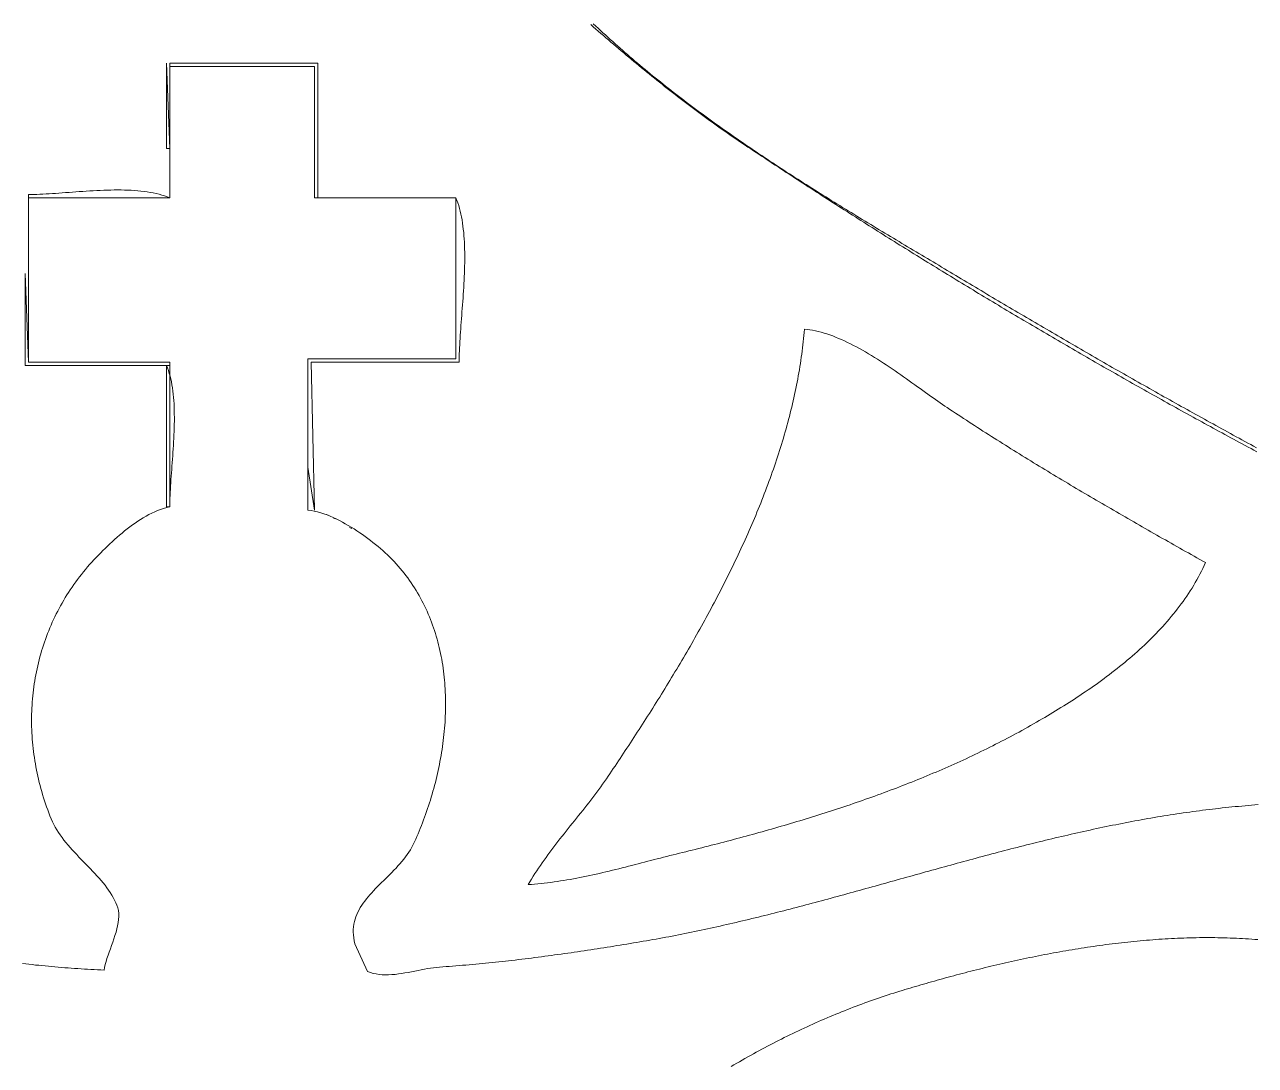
# Model space of a CAD drawing. Header units: inches. Extents: x 5.7 to 64.6, y 3.3 to 60.7.
# Drawn here: x 44.265 to 44.914, y 32.554 to 33.104 of the extents above; entities that cross this region are included whole.
import ezdxf

# ---------------------------------------------------------------- set-up
doc = ezdxf.new("R2010")
doc.units = ezdxf.units.IN
doc.header["$MEASUREMENT"] = 0
doc.layers.add('LASER BLACK', color=7, linetype='Continuous', lineweight=0, true_color=0x000000)

msp = doc.modelspace()

# ---------------------------------------------------------------- linework, layer by layer
at = {"layer": 'LASER BLACK', "linetype": 'Continuous'}
msp.add_line((44.43899, 32.61853), (44.44569, 32.60396), dxfattribs=at)
at = {"layer": 'LASER BLACK'}
for points in [[(44.56342, 33.10389), (44.56476, 33.10272), (44.56611, 33.10156), (44.56745, 33.1004), (44.56879, 33.09924), (44.57013, 33.09809), (44.57147, 33.09693), (44.57281, 33.09579), (44.57414, 33.09464), (44.57548, 33.0935), (44.57682, 33.09236), (44.57816, 33.09122), (44.5795, 33.09009), (44.58085, 33.08896), (44.58219, 33.08783), (44.58353, 33.0867), (44.58487, 33.08558), (44.58622, 33.08446), (44.58756, 33.08335), (44.58891, 33.08223), (44.59025, 33.08112), (44.5916, 33.08002), (44.59295, 33.07891), (44.59431, 33.07781), (44.59566, 33.07671), (44.59702, 33.07562), (44.59837, 33.07453), (44.59973, 33.07344), (44.60109, 33.07235), (44.60246, 33.07127), (44.60382, 33.07019), (44.60519, 33.06911), (44.60656, 33.06804), (44.60794, 33.06697), (44.60932, 33.0659), (44.6107, 33.06484), (44.61208, 33.06377), (44.61346, 33.06272), (44.61485, 33.06166), (44.61625, 33.06061), (44.61764, 33.05956), (44.61904, 33.05851), (44.62045, 33.05747), (44.62185, 33.05643), (44.62326, 33.05539), (44.62468, 33.05435), (44.6261, 33.05332), (44.62752, 33.05229), (44.62895, 33.05127), (44.63038, 33.05025), (44.63182, 33.04923), (44.63326, 33.04821), (44.63471, 33.0472), (44.63616, 33.04619), (44.63762, 33.04518), (44.63908, 33.04417), (44.64054, 33.04317), (44.64202, 33.04218), (44.64349, 33.04118), (44.64498, 33.04019), (44.64642, 33.03923), (44.64786, 33.03827), (44.6493, 33.03731), (44.65074, 33.03635), (44.65219, 33.03539), (44.65363, 33.03444), (44.65508, 33.03348), (44.65652, 33.03253), (44.65797, 33.03157), (44.65941, 33.03062), (44.66086, 33.02967), (44.66231, 33.02871), (44.66376, 33.02776), (44.66521, 33.02681), (44.66666, 33.02586), (44.66811, 33.02491), (44.66956, 33.02396), (44.67101, 33.02301), (44.67246, 33.02206), (44.67392, 33.02112), (44.67537, 33.02017), (44.67682, 33.01922), (44.67828, 33.01828), (44.67974, 33.01733), (44.68119, 33.01639), (44.68265, 33.01545), (44.68411, 33.0145), (44.68556, 33.01356), (44.68702, 33.01262), (44.68848, 33.01168), (44.68994, 33.01074), (44.6914, 33.0098), (44.69287, 33.00886), (44.69433, 33.00792), (44.69579, 33.00699), (44.69725, 33.00605), (44.69872, 33.00512), (44.70018, 33.00418), (44.70165, 33.00325), (44.70311, 33.00231), (44.70458, 33.00138), (44.70605, 33.00045), (44.70751, 32.99952), (44.70898, 32.99859), (44.71045, 32.99766), (44.71192, 32.99673), (44.71339, 32.9958), (44.71486, 32.99487), (44.71633, 32.99394), (44.7178, 32.99302), (44.71927, 32.99209), (44.72075, 32.99117), (44.72222, 32.99024), (44.72369, 32.98932), (44.72517, 32.98839), (44.72664, 32.98747), (44.72812, 32.98655), (44.7296, 32.98563), (44.73107, 32.98471), (44.73255, 32.98379), (44.73403, 32.98287), (44.73551, 32.98195), (44.73699, 32.98104), (44.73846, 32.98012), (44.73994, 32.97921), (44.74143, 32.97829), (44.74291, 32.97738), (44.74439, 32.97646), (44.74587, 32.97555), (44.74735, 32.97464), (44.74884, 32.97373), (44.75032, 32.97282), (44.75181, 32.97191), (44.75329, 32.971), (44.75478, 32.97009), (44.75626, 32.96918), (44.75775, 32.96828), (44.75924, 32.96737), (44.76073, 32.96647), (44.76221, 32.96556), (44.7637, 32.96466), (44.76519, 32.96376), (44.76668, 32.96285), (44.76817, 32.96195), (44.76966, 32.96105), (44.77116, 32.96015), (44.77265, 32.95925), (44.77414, 32.95835), (44.77563, 32.95746), (44.77713, 32.95656), (44.77862, 32.95566), (44.78012, 32.95477), (44.78161, 32.95387), (44.78311, 32.95298), (44.7846, 32.95209), (44.7861, 32.9512), (44.7876, 32.9503), (44.78909, 32.94941), (44.79059, 32.94852), (44.79209, 32.94763), (44.79359, 32.94675), (44.79509, 32.94586), (44.79659, 32.94497), (44.79809, 32.94409), (44.79959, 32.9432), (44.80109, 32.94232), (44.8026, 32.94143), (44.8041, 32.94055), (44.8056, 32.93967), (44.80711, 32.93879), (44.80861, 32.93791), (44.81011, 32.93703), (44.81162, 32.93615), (44.81312, 32.93527), (44.81463, 32.9344), (44.81614, 32.93352), (44.81764, 32.93264), (44.81915, 32.93177), (44.82066, 32.9309), (44.82217, 32.93002), (44.82368, 32.92915), (44.82519, 32.92828), (44.82669, 32.92741), (44.82821, 32.92654), (44.82972, 32.92567), (44.83123, 32.9248), (44.83274, 32.92393), (44.83425, 32.92307), (44.83576, 32.9222), (44.83727, 32.92134), (44.83879, 32.92047), (44.8403, 32.91961), (44.84182, 32.91875), (44.84333, 32.91789), (44.84485, 32.91703), (44.84636, 32.91617), (44.84788, 32.91531), (44.84939, 32.91445), (44.85091, 32.91359), (44.85243, 32.91273), (44.85394, 32.91188), (44.85546, 32.91102), (44.85698, 32.91017), (44.8585, 32.90932), (44.86002, 32.90846), (44.86154, 32.90761), (44.86306, 32.90676), (44.86458, 32.90591), (44.8661, 32.90506), (44.86762, 32.90422), (44.86914, 32.90337), (44.87066, 32.90252), (44.87219, 32.90168), (44.87371, 32.90083), (44.87523, 32.89999), (44.87676, 32.89914), (44.87828, 32.8983), (44.8798, 32.89746), (44.88133, 32.89662), (44.88285, 32.89578), (44.88438, 32.89494), (44.88591, 32.89411), (44.88743, 32.89327), (44.88896, 32.89243), (44.89049, 32.8916), (44.89201, 32.89076), (44.89354, 32.88993), (44.89507, 32.8891), (44.8966, 32.88827), (44.89813, 32.88743), (44.89966, 32.8866), (44.90119, 32.88578), (44.90272, 32.88495), (44.90425, 32.88412), (44.90578, 32.88329), (44.90731, 32.88247), (44.90884, 32.88164), (44.91037, 32.88082), (44.9119, 32.88), (44.91344, 32.87918), (44.91497, 32.87836)], [(44.76644, 32.96523), (44.76496, 32.96612), (44.76348, 32.96701), (44.76199, 32.96789), (44.76051, 32.96878), (44.75902, 32.96967), (44.75753, 32.97056), (44.75605, 32.97145), (44.75456, 32.97234), (44.75307, 32.97323), (44.75158, 32.97412), (44.75009, 32.975), (44.7486, 32.97589), (44.74711, 32.97678), (44.74562, 32.97767), (44.74412, 32.97856), (44.74263, 32.97945), (44.74114, 32.98034), (44.73964, 32.98123), (44.73815, 32.98213), (44.73666, 32.98302), (44.73516, 32.98391), (44.73367, 32.9848), (44.73217, 32.9857), (44.73068, 32.98659), (44.72919, 32.98749), (44.72769, 32.98838), (44.7262, 32.98928), (44.7247, 32.99017), (44.72321, 32.99107), (44.72171, 32.99197), (44.72022, 32.99287), (44.71872, 32.99377), (44.71723, 32.99467), (44.71574, 32.99557), (44.71424, 32.99647), (44.71275, 32.99738), (44.71126, 32.99828), (44.70976, 32.99919), (44.70827, 33.00009), (44.70678, 33.001), (44.70529, 33.00191), (44.7038, 33.00282), (44.70231, 33.00373), (44.70082, 33.00464), (44.69933, 33.00556), (44.69784, 33.00647), (44.69635, 33.00739), (44.69487, 33.00831), (44.69338, 33.00923), (44.6919, 33.01015), (44.69041, 33.01107), (44.68893, 33.01199), (44.68744, 33.01292), (44.68596, 33.01385), (44.68448, 33.01477), (44.683, 33.0157), (44.68152, 33.01664), (44.68005, 33.01757), (44.67857, 33.01851), (44.6771, 33.01944), (44.67562, 33.02038), (44.67415, 33.02132), (44.67268, 33.02226), (44.67121, 33.02321), (44.66974, 33.02416), (44.66827, 33.0251), (44.66681, 33.02605), (44.66534, 33.02701), (44.66388, 33.02796), (44.66242, 33.02892), (44.66096, 33.02988), (44.6595, 33.03084), (44.65804, 33.0318), (44.65659, 33.03277), (44.65514, 33.03374), (44.65368, 33.03471), (44.65223, 33.03568), (44.65079, 33.03665), (44.64934, 33.03763), (44.6479, 33.03861), (44.64645, 33.03959), (44.64501, 33.04058), (44.64358, 33.04156), (44.64214, 33.04255), (44.64071, 33.04355), (44.63927, 33.04454), (44.63785, 33.04554), (44.63642, 33.04654), (44.63499, 33.04754), (44.63357, 33.04855), (44.63215, 33.04956), (44.63073, 33.05057), (44.62931, 33.05158), (44.6279, 33.0526), (44.62649, 33.05362), (44.62508, 33.05465), (44.62367, 33.05567), (44.62227, 33.0567), (44.62087, 33.05773), (44.61947, 33.05877), (44.61808, 33.05981), (44.61668, 33.06085), (44.61529, 33.0619), (44.6139, 33.06294), (44.61252, 33.064), (44.61114, 33.06505), (44.60976, 33.06611), (44.60838, 33.06717), (44.60701, 33.06824), (44.60564, 33.06931), (44.60427, 33.07038), (44.60291, 33.07145), (44.60155, 33.07253), (44.60019, 33.07362), (44.59883, 33.0747), (44.59748, 33.07579), (44.59613, 33.07689), (44.59479, 33.07798), (44.59345, 33.07908), (44.59211, 33.08019), (44.59077, 33.0813), (44.58944, 33.08241), (44.58811, 33.08353), (44.58679, 33.08465), (44.58547, 33.08577), (44.58415, 33.0869), (44.58284, 33.08803), (44.58152, 33.08917), (44.58022, 33.09031), (44.57891, 33.09146), (44.57762, 33.0926), (44.57632, 33.09376), (44.57503, 33.09491), (44.57374, 33.09608), (44.57246, 33.09724), (44.57118, 33.09841), (44.5699, 33.09959), (44.56863, 33.10076), (44.56736, 33.10194), (44.56609, 33.1031), (44.56481, 33.10425)], [(44.34132, 33.08183), (44.34132, 33.01242), (44.2667, 33.01242), (44.2667, 32.92566), (44.34132, 32.92566), (44.34132, 32.84931), (44.33969, 32.8489), (44.33807, 32.84843), (44.33648, 32.84789), (44.3349, 32.84729), (44.33335, 32.84664), (44.33181, 32.84593), (44.33029, 32.84517), (44.32879, 32.84436), (44.32731, 32.84351), (44.32584, 32.84261), (44.3244, 32.84168), (44.32297, 32.84071), (44.32156, 32.83971), (44.32017, 32.83867), (44.31879, 32.83761), (44.31744, 32.83653), (44.3161, 32.83542), (44.31478, 32.8343), (44.31348, 32.83316), (44.3122, 32.83201), (44.31093, 32.83085), (44.30969, 32.82968), (44.30846, 32.82851), (44.30725, 32.82734), (44.30605, 32.82618), (44.30488, 32.82502)], [(44.33958, 33.08357), (44.33958, 33.03845), (44.34132, 33.03845), (44.33958, 33.08357)], [(44.34132, 33.08357), (44.34132, 33.08183), (44.41766, 33.08183), (44.41766, 33.01242), (44.4194, 33.01242), (44.4194, 33.08357), (44.34132, 33.08357)], [(44.43899, 32.61853), (44.43863, 32.62014), (44.43837, 32.6217), (44.4382, 32.62321), (44.43813, 32.62469), (44.43816, 32.62613), (44.43827, 32.62754), (44.43846, 32.62891), (44.43874, 32.63024), (44.43909, 32.63155), (44.43951, 32.63283), (44.44, 32.63408), (44.44056, 32.63531), (44.44118, 32.63651), (44.44186, 32.63769), (44.44259, 32.63885), (44.44337, 32.63999), (44.44419, 32.64112), (44.44506, 32.64223), (44.44597, 32.64333), (44.44692, 32.64443), (44.44789, 32.64551), (44.44889, 32.64658), (44.44992, 32.64765), (44.45097, 32.64872), (44.45203, 32.64979), (44.45311, 32.65086), (44.4542, 32.65193), (44.45529, 32.653), (44.45638, 32.65408), (44.45747, 32.65517), (44.45856, 32.65627), (44.45963, 32.65738), (44.4607, 32.65851), (44.46174, 32.65965), (44.46277, 32.66081), (44.46377, 32.66199), (44.46474, 32.66318), (44.46568, 32.66441), (44.46658, 32.66565), (44.46745, 32.66693), (44.46827, 32.66823), (44.46904, 32.66956), (44.46977, 32.67092), (44.47044, 32.67232), (44.47107, 32.67374), (44.4717, 32.67517), (44.47231, 32.6766), (44.47292, 32.67805), (44.47351, 32.6795), (44.47409, 32.68096), (44.47467, 32.68243), (44.47523, 32.68391), (44.47578, 32.6854), (44.47632, 32.68689), (44.47684, 32.68839), (44.47736, 32.68989), (44.47786, 32.69141), (44.47836, 32.69293), (44.47884, 32.69445), (44.4793, 32.69598), (44.47976, 32.69752), (44.4802, 32.69906), (44.48063, 32.70061), (44.48105, 32.70216), (44.48145, 32.70372), (44.48184, 32.70529), (44.48222, 32.70685), (44.48259, 32.70842), (44.48294, 32.71), (44.48327, 32.71157), (44.48359, 32.71316), (44.4839, 32.71474), (44.4842, 32.71633), (44.48448, 32.71792), (44.48474, 32.71951), (44.48499, 32.72111), (44.48523, 32.7227), (44.48545, 32.7243), (44.48565, 32.7259), (44.48584, 32.7275), (44.48601, 32.7291), (44.48617, 32.7307), (44.48631, 32.73231), (44.48644, 32.73391), (44.48655, 32.73551), (44.48664, 32.73712), (44.48672, 32.73872), (44.48678, 32.74032), (44.48682, 32.74192), (44.48684, 32.74352), (44.48685, 32.74512), (44.48684, 32.74671), (44.48682, 32.74831), (44.48677, 32.7499), (44.48671, 32.75149), (44.48663, 32.75308), (44.48653, 32.75466), (44.48642, 32.75625), (44.48628, 32.75782), (44.48613, 32.7594), (44.48596, 32.76097), (44.48577, 32.76254), (44.48556, 32.7641), (44.48533, 32.76566), (44.48508, 32.76721), (44.48481, 32.76876), (44.48452, 32.7703), (44.48421, 32.77184), (44.48389, 32.77337), (44.48354, 32.7749), (44.48317, 32.77642), (44.48278, 32.77793), (44.48237, 32.77944), (44.48194, 32.78094), (44.48149, 32.78243), (44.48101, 32.78392), (44.48052, 32.78539), (44.48, 32.78686), (44.47947, 32.78832), (44.47891, 32.78978), (44.47832, 32.79122), (44.47772, 32.79266), (44.4771, 32.79409), (44.47645, 32.7955), (44.47578, 32.79691), (44.47508, 32.79831), (44.47437, 32.7997), (44.47363, 32.80108), (44.47286, 32.80245), (44.47208, 32.8038), (44.47127, 32.80515), (44.47043, 32.80649), (44.46958, 32.80781), (44.46869, 32.80912), (44.46779, 32.81042), (44.46686, 32.81171), (44.4659, 32.81299), (44.46492, 32.81425), (44.46392, 32.8155), (44.46289, 32.81674), (44.46184, 32.81796), (44.46076, 32.81917), (44.45965, 32.82037), (44.45852, 32.82155), (44.45736, 32.82272), (44.45618, 32.82388), (44.45497, 32.82502), (44.45374, 32.82614), (44.45248, 32.82725), (44.45119, 32.82834), (44.44987, 32.82942), (44.44853, 32.83048), (44.44716, 32.83153), (44.44579, 32.83255), (44.44439, 32.83357), (44.44297, 32.83458), (44.44152, 32.83559), (44.44005, 32.83658), (44.43856, 32.83756), (44.43704, 32.83852), (44.43551, 32.83945), (44.43395, 32.84035), (44.43238, 32.84122), (44.43079, 32.84206), (44.42918, 32.84286), (44.42756, 32.84361), (44.42593, 32.84431), (44.42428, 32.84497), (44.42262, 32.84556), (44.42095, 32.8461), (44.41928, 32.84658), (44.41759, 32.84698), (44.41589, 32.84732), (44.41419, 32.84758), (44.41419, 32.9274), (44.49228, 32.9274), (44.49228, 33.01242), (44.41766, 33.01242), (44.41766, 33.08183), (44.34132, 33.08183)], [(44.2667, 33.01416), (44.2667, 33.01242), (44.34132, 33.01242), (44.33997, 33.01296), (44.33857, 33.01345), (44.33714, 33.0139), (44.33567, 33.01431), (44.33416, 33.01468), (44.33261, 33.01501), (44.33103, 33.0153), (44.32942, 33.01556), (44.32778, 33.01579), (44.32611, 33.01598), (44.32442, 33.01614), (44.3227, 33.01628), (44.32097, 33.01639), (44.31921, 33.01647), (44.31743, 33.01652), (44.31564, 33.01656), (44.31383, 33.01657), (44.31201, 33.01656), (44.31019, 33.01653), (44.30835, 33.01649), (44.3065, 33.01643), (44.30465, 33.01636), (44.3028, 33.01627), (44.30095, 33.01617), (44.2991, 33.01607), (44.29725, 33.01595), (44.29541, 33.01583), (44.29357, 33.0157), (44.29175, 33.01557), (44.28993, 33.01544), (44.28813, 33.0153), (44.28634, 33.01517), (44.28457, 33.01504), (44.28281, 33.01491), (44.28108, 33.01479), (44.27937, 33.01467), (44.27768, 33.01456), (44.27602, 33.01447), (44.27438, 33.01438), (44.27278, 33.0143), (44.27121, 33.01424), (44.26967, 33.0142), (44.26817, 33.01417), (44.2667, 33.01416)], [(44.49228, 33.01242), (44.49228, 32.9274), (44.41419, 32.9274), (44.41419, 32.87014), (44.41766, 32.84758), (44.41593, 32.92566), (44.49401, 32.92566), (44.49402, 32.92712), (44.49405, 32.9286), (44.49409, 32.93012), (44.49414, 32.93167), (44.49421, 32.93325), (44.49429, 32.93486), (44.49438, 32.9365), (44.49448, 32.93816), (44.49459, 32.93985), (44.49471, 32.94156), (44.49483, 32.94329), (44.49496, 32.94504), (44.4951, 32.9468), (44.49523, 32.94859), (44.49537, 32.95039), (44.49551, 32.9522), (44.49565, 32.95402), (44.49579, 32.95586), (44.49592, 32.9577), (44.49605, 32.95955), (44.49618, 32.96141), (44.4963, 32.96327), (44.49642, 32.96513), (44.49652, 32.967), (44.49662, 32.96887), (44.49671, 32.97073), (44.49678, 32.97259), (44.49685, 32.97445), (44.4969, 32.9763), (44.49693, 32.97814), (44.49695, 32.97998), (44.49695, 32.9818), (44.49694, 32.98361), (44.4969, 32.98541), (44.49684, 32.98719), (44.49677, 32.98896), (44.49667, 32.9907), (44.49654, 32.99243), (44.4964, 32.99414), (44.49622, 32.99582), (44.49602, 32.99748), (44.49579, 32.99912), (44.49553, 33.00072), (44.49524, 33.0023), (44.49492, 33.00385), (44.49457, 33.00537), (44.49418, 33.00685), (44.49376, 33.0083), (44.49331, 33.00971), (44.49281, 33.01109), (44.49228, 33.01242)], [(44.26497, 32.97251), (44.26497, 32.92393), (44.34132, 32.92393), (44.34132, 32.92566), (44.2667, 32.92566), (44.26497, 32.97251)], [(44.91479, 32.88047), (44.91326, 32.8813), (44.91172, 32.88213), (44.91019, 32.88296), (44.90866, 32.8838), (44.90713, 32.88463), (44.90561, 32.88547), (44.90408, 32.88631), (44.90255, 32.88714), (44.90102, 32.88798), (44.89949, 32.88882), (44.89796, 32.88966), (44.89644, 32.8905), (44.89491, 32.89134), (44.89338, 32.89218), (44.89186, 32.89302), (44.89033, 32.89386), (44.88881, 32.8947), (44.88728, 32.89555), (44.88576, 32.89639), (44.88423, 32.89724), (44.88271, 32.89808), (44.88119, 32.89893), (44.87966, 32.89978), (44.87814, 32.90062), (44.87662, 32.90147), (44.8751, 32.90232), (44.87357, 32.90317), (44.87205, 32.90402), (44.87053, 32.90487), (44.86901, 32.90572), (44.86749, 32.90658), (44.86597, 32.90743), (44.86445, 32.90828), (44.86293, 32.90914), (44.86141, 32.90999), (44.8599, 32.91085), (44.85838, 32.91171), (44.85686, 32.91256), (44.85534, 32.91342), (44.85383, 32.91428), (44.85231, 32.91514), (44.85079, 32.916), (44.84928, 32.91686), (44.84776, 32.91772), (44.84625, 32.91858), (44.84473, 32.91944), (44.84322, 32.92031), (44.8417, 32.92117), (44.84019, 32.92204), (44.83868, 32.9229), (44.83716, 32.92377), (44.83565, 32.92463), (44.83414, 32.9255), (44.83263, 32.92637), (44.83111, 32.92724), (44.8296, 32.92811), (44.82809, 32.92898), (44.82658, 32.92985), (44.82507, 32.93072), (44.82356, 32.93159), (44.82205, 32.93246), (44.82054, 32.93334), (44.81903, 32.93421), (44.81752, 32.93509), (44.81602, 32.93596), (44.81451, 32.93684), (44.813, 32.93771), (44.81149, 32.93859), (44.80999, 32.93947), (44.80848, 32.94035), (44.80698, 32.94123), (44.80547, 32.94211), (44.80396, 32.94299), (44.80246, 32.94387), (44.80095, 32.94475), (44.79945, 32.94563), (44.79795, 32.94652), (44.79644, 32.9474), (44.79494, 32.94829), (44.79344, 32.94917), (44.79193, 32.95006), (44.79043, 32.95095), (44.78893, 32.95183), (44.78743, 32.95272), (44.78593, 32.95361), (44.78443, 32.9545), (44.78293, 32.95539), (44.78143, 32.95628), (44.77993, 32.95717), (44.77843, 32.95806), (44.77693, 32.95896), (44.77543, 32.95985), (44.77393, 32.96075), (44.77243, 32.96164), (44.77093, 32.96254), (44.76944, 32.96343), (44.76794, 32.96433), (44.76644, 32.96523)], [(44.67621, 32.94302), (44.67607, 32.94138), (44.67593, 32.93974), (44.67577, 32.9381), (44.6756, 32.93646), (44.67541, 32.93482), (44.67522, 32.93318), (44.67502, 32.93153), (44.6748, 32.92989), (44.67457, 32.92825), (44.67434, 32.9266), (44.67409, 32.92496), (44.67383, 32.92332), (44.67356, 32.92167), (44.67328, 32.92003), (44.67299, 32.91838), (44.67269, 32.91674), (44.67238, 32.91509), (44.67206, 32.91345), (44.67172, 32.9118), (44.67138, 32.91016), (44.67103, 32.90851), (44.67067, 32.90687), (44.6703, 32.90522), (44.66992, 32.90358), (44.66953, 32.90193), (44.66913, 32.90029), (44.66872, 32.89864), (44.6683, 32.897), (44.66787, 32.89535), (44.66743, 32.89371), (44.66699, 32.89207), (44.66653, 32.89042), (44.66607, 32.88878), (44.66559, 32.88714), (44.66511, 32.8855), (44.66462, 32.88386), (44.66412, 32.88222), (44.66362, 32.88058), (44.6631, 32.87894), (44.66258, 32.8773), (44.66205, 32.87566), (44.66151, 32.87403), (44.66096, 32.87239), (44.6604, 32.87076), (44.65984, 32.86912), (44.65927, 32.86749), (44.65869, 32.86586), (44.6581, 32.86423), (44.65751, 32.8626), (44.6569, 32.86097), (44.65629, 32.85934), (44.65568, 32.85771), (44.65506, 32.85609), (44.65442, 32.85446), (44.65379, 32.85284), (44.65314, 32.85122), (44.65249, 32.84959), (44.65183, 32.84798), (44.65117, 32.84636), (44.6505, 32.84474), (44.64982, 32.84313), (44.64914, 32.84151), (44.64845, 32.8399), (44.64775, 32.83829), (44.64705, 32.83668), (44.64634, 32.83507), (44.64563, 32.83347), (44.64491, 32.83186), (44.64418, 32.83026), (44.64345, 32.82866), (44.64272, 32.82706), (44.64197, 32.82547), (44.64123, 32.82387), (44.64047, 32.82228), (44.63972, 32.82069), (44.63895, 32.8191), (44.63818, 32.81751), (44.63741, 32.81593), (44.63663, 32.81435), (44.63585, 32.81277), (44.63506, 32.81119), (44.63427, 32.80961), (44.63347, 32.80804), (44.63267, 32.80647), (44.63187, 32.8049), (44.63106, 32.80333), (44.63025, 32.80177), (44.62943, 32.80021), (44.62861, 32.79865), (44.62778, 32.79709), (44.62695, 32.79554), (44.62612, 32.79398), (44.62528, 32.79244), (44.62444, 32.79089), (44.6236, 32.78935), (44.62275, 32.78781), (44.6219, 32.78627), (44.62105, 32.78473), (44.62019, 32.7832), (44.61933, 32.78167), (44.61847, 32.78014), (44.6176, 32.77862), (44.61674, 32.7771), (44.61587, 32.77558), (44.61499, 32.77407), (44.61412, 32.77256), (44.61324, 32.77105), (44.61236, 32.76954), (44.61148, 32.76804), (44.61059, 32.76654), (44.6097, 32.76505), (44.60882, 32.76356), (44.60792, 32.76207), (44.60703, 32.76058), (44.60614, 32.7591), (44.60524, 32.75762), (44.60435, 32.75615), (44.60345, 32.75468), (44.60255, 32.75321), (44.60165, 32.75175), (44.60074, 32.75028), (44.59984, 32.74883), (44.59894, 32.74738), (44.59803, 32.74593), (44.59712, 32.74448), (44.59622, 32.74304), (44.59531, 32.7416), (44.5944, 32.74017), (44.59349, 32.73874), (44.59258, 32.73731), (44.59168, 32.73589), (44.59077, 32.73447), (44.58986, 32.73306), (44.58895, 32.73165), (44.58804, 32.73024), (44.58713, 32.72884), (44.58622, 32.72745), (44.58531, 32.72605), (44.5844, 32.72467), (44.58349, 32.72328), (44.58259, 32.7219), (44.58168, 32.72053), (44.58077, 32.71916), (44.57987, 32.71779), (44.57897, 32.71643), (44.57806, 32.71507), (44.57716, 32.71372), (44.57626, 32.71237), (44.57536, 32.71103), (44.57446, 32.70969), (44.57357, 32.70836), (44.57267, 32.70703), (44.5717, 32.7056), (44.57072, 32.70418), (44.56972, 32.70277), (44.56871, 32.70137), (44.56769, 32.69997), (44.56665, 32.69858), (44.56561, 32.69719), (44.56456, 32.6958), (44.5635, 32.69442), (44.56243, 32.69305), (44.56136, 32.69167), (44.56028, 32.6903), (44.5592, 32.68893), (44.55811, 32.68757), (44.55702, 32.6862), (44.55593, 32.68484), (44.55484, 32.68347), (44.55374, 32.68211), (44.55265, 32.68074), (44.55156, 32.67938), (44.55047, 32.67801), (44.54938, 32.67665), (44.5483, 32.67528), (44.54722, 32.6739), (44.54615, 32.67253), (44.54508, 32.67115), (44.54402, 32.66977), (44.54297, 32.66838), (44.54193, 32.66699), (44.5409, 32.66559), (44.53988, 32.66419), (44.53887, 32.66278), (44.53787, 32.66137), (44.53689, 32.65995), (44.53592, 32.65852), (44.53497, 32.65708), (44.53403, 32.65564), (44.53311, 32.65418), (44.5322, 32.65272), (44.53132, 32.65125), (44.53045, 32.64977), (44.53215, 32.64988), (44.53385, 32.65002), (44.53555, 32.65017), (44.53725, 32.65034), (44.53895, 32.65053), (44.54066, 32.65073), (44.54237, 32.65095), (44.54408, 32.65118), (44.54579, 32.65143), (44.5475, 32.6517), (44.54921, 32.65197), (44.55092, 32.65226), (44.55264, 32.65256), (44.55435, 32.65287), (44.55607, 32.6532), (44.55778, 32.65353), (44.5595, 32.65388), (44.56121, 32.65423), (44.56293, 32.6546), (44.56464, 32.65497), (44.56636, 32.65535), (44.56807, 32.65574), (44.56978, 32.65613), (44.5715, 32.65653), (44.57321, 32.65694), (44.57491, 32.65735), (44.57662, 32.65777), (44.57833, 32.65819), (44.58003, 32.65862), (44.58173, 32.65905), (44.58343, 32.65948), (44.58513, 32.65991), (44.58682, 32.66035), (44.58851, 32.66078), (44.5902, 32.66122), (44.59189, 32.66166), (44.59357, 32.66209), (44.59525, 32.66253), (44.59692, 32.66296), (44.59859, 32.66339), (44.60026, 32.66382), (44.60193, 32.66424), (44.60359, 32.66466), (44.60524, 32.66508), (44.60689, 32.66549), (44.60854, 32.6659), (44.61022, 32.66631), (44.61191, 32.66672), (44.61359, 32.66714), (44.61527, 32.66756), (44.61696, 32.66798), (44.61864, 32.6684), (44.62032, 32.66882), (44.62201, 32.66925), (44.62369, 32.66968), (44.62537, 32.67011), (44.62705, 32.67054), (44.62873, 32.67097), (44.63041, 32.6714), (44.63209, 32.67184), (44.63377, 32.67228), (44.63545, 32.67272), (44.63713, 32.67316), (44.63881, 32.67361), (44.64049, 32.67406), (44.64216, 32.6745), (44.64384, 32.67496), (44.64552, 32.67541), (44.64719, 32.67587), (44.64887, 32.67633), (44.65054, 32.67679), (44.65221, 32.67725), (44.65388, 32.67772), (44.65556, 32.67819), (44.65723, 32.67866), (44.6589, 32.67913), (44.66056, 32.67961), (44.66223, 32.68009), (44.6639, 32.68057), (44.66557, 32.68106), (44.66723, 32.68155), (44.6689, 32.68204), (44.67056, 32.68253), (44.67222, 32.68303), (44.67388, 32.68353), (44.67554, 32.68404), (44.6772, 32.68454), (44.67886, 32.68505), (44.68052, 32.68557), (44.68217, 32.68608), (44.68383, 32.6866), (44.68548, 32.68713), (44.68714, 32.68765), (44.68879, 32.68818), (44.69044, 32.68872), (44.69209, 32.68925), (44.69373, 32.68979), (44.69538, 32.69034), (44.69703, 32.69089), (44.69867, 32.69144), (44.70031, 32.69199), (44.70195, 32.69255), (44.70359, 32.69311), (44.70523, 32.69368), (44.70687, 32.69425), (44.7085, 32.69483), (44.71014, 32.69541), (44.71177, 32.69599), (44.7134, 32.69657), (44.71503, 32.69717), (44.71666, 32.69776), (44.71828, 32.69836), (44.71991, 32.69896), (44.72153, 32.69957), (44.72315, 32.70018), (44.72477, 32.7008), (44.72639, 32.70142), (44.72801, 32.70205), (44.72962, 32.70268), (44.73123, 32.70331), (44.73284, 32.70395), (44.73445, 32.70459), (44.73606, 32.70524), (44.73767, 32.70589), (44.73927, 32.70655), (44.74087, 32.70721), (44.74247, 32.70788), (44.74407, 32.70855), (44.74567, 32.70923), (44.74726, 32.70991), (44.74885, 32.7106), (44.75044, 32.71129), (44.75203, 32.71199), (44.75362, 32.71269), (44.7552, 32.7134), (44.75678, 32.71411), (44.75836, 32.71483), (44.75994, 32.71555), (44.76151, 32.71628), (44.76309, 32.71702), (44.76466, 32.71776), (44.76623, 32.7185), (44.76779, 32.71925), (44.76936, 32.72001), (44.77092, 32.72077), (44.77248, 32.72154), (44.77403, 32.72231), (44.77559, 32.72309), (44.77714, 32.72387), (44.77869, 32.72466), (44.78024, 32.72546), (44.78178, 32.72626), (44.78333, 32.72707), (44.78487, 32.72788), (44.78641, 32.7287), (44.78794, 32.72953), (44.78947, 32.73036), (44.791, 32.7312), (44.79253, 32.73204), (44.79406, 32.73289), (44.79558, 32.73375), (44.7971, 32.73461), (44.79861, 32.73548), (44.80013, 32.73636), (44.80164, 32.73724), (44.80306, 32.73807), (44.80448, 32.73891), (44.8059, 32.73976), (44.80732, 32.74062), (44.80875, 32.74149), (44.81018, 32.74236), (44.81161, 32.74325), (44.81304, 32.74414), (44.81447, 32.74504), (44.8159, 32.74595), (44.81733, 32.74687), (44.81876, 32.74779), (44.82019, 32.74873), (44.82162, 32.74967), (44.82304, 32.75062), (44.82446, 32.75158), (44.82588, 32.75255), (44.8273, 32.75353), (44.82871, 32.75452), (44.83012, 32.75552), (44.83153, 32.75653), (44.83293, 32.75754), (44.83432, 32.75857), (44.83571, 32.7596), (44.8371, 32.76064), (44.83848, 32.7617), (44.83985, 32.76276), (44.84121, 32.76383), (44.84257, 32.76492), (44.84392, 32.76601), (44.84526, 32.76711), (44.84659, 32.76822), (44.84792, 32.76934), (44.84923, 32.77047), (44.85054, 32.77161), (44.85184, 32.77276), (44.85312, 32.77393), (44.8544, 32.7751), (44.85566, 32.77628), (44.85691, 32.77747), (44.85815, 32.77867), (44.85938, 32.77988), (44.86059, 32.78111), (44.86179, 32.78234), (44.86298, 32.78358), (44.86416, 32.78484), (44.86532, 32.7861), (44.86646, 32.78738), (44.86759, 32.78867), (44.86871, 32.78996), (44.86981, 32.79127), (44.87089, 32.79259), (44.87196, 32.79392), (44.87301, 32.79526), (44.87404, 32.79662), (44.87506, 32.79798), (44.87606, 32.79936), (44.87703, 32.80074), (44.87799, 32.80214), (44.87894, 32.80355), (44.87986, 32.80497), (44.88076, 32.8064), (44.88164, 32.80784), (44.8825, 32.8093), (44.88334, 32.81077), (44.88416, 32.81224), (44.88495, 32.81374), (44.88572, 32.81524), (44.88647, 32.81675), (44.8872, 32.81828), (44.88791, 32.81982), (44.88639, 32.82066), (44.88488, 32.82151), (44.88337, 32.82236), (44.88185, 32.82321), (44.88034, 32.82406), (44.87883, 32.82491), (44.87731, 32.82576), (44.87579, 32.82661), (44.87428, 32.82747), (44.87276, 32.82832), (44.87124, 32.82918), (44.86973, 32.83003), (44.86821, 32.83089), (44.86669, 32.83175), (44.86517, 32.83261), (44.86365, 32.83348), (44.86214, 32.83434), (44.86062, 32.8352), (44.8591, 32.83607), (44.85758, 32.83693), (44.85606, 32.8378), (44.85454, 32.83867), (44.85302, 32.83954), (44.8515, 32.84041), (44.84998, 32.84128), (44.84847, 32.84216), (44.84695, 32.84303), (44.84543, 32.84391), (44.84391, 32.84478), (44.84239, 32.84566), (44.84088, 32.84654), (44.83936, 32.84742), (44.83784, 32.8483), (44.83632, 32.84919), (44.83481, 32.85007), (44.83329, 32.85096), (44.83178, 32.85184), (44.83026, 32.85273), (44.82875, 32.85362), (44.82724, 32.85451), (44.82572, 32.8554), (44.82421, 32.85629), (44.8227, 32.85719), (44.82119, 32.85808), (44.81968, 32.85898), (44.81817, 32.85988), (44.81666, 32.86078), (44.81515, 32.86168), (44.81364, 32.86258), (44.81214, 32.86348), (44.81063, 32.86438), (44.80913, 32.86529), (44.80762, 32.8662), (44.80612, 32.8671), (44.80462, 32.86801), (44.80312, 32.86892), (44.80162, 32.86984), (44.80012, 32.87075), (44.79862, 32.87166), (44.79713, 32.87258), (44.79563, 32.8735), (44.79414, 32.87442), (44.79265, 32.87534), (44.79116, 32.87626), (44.78967, 32.87718), (44.78818, 32.8781), (44.7867, 32.87903), (44.78521, 32.87996), (44.78373, 32.88088), (44.78225, 32.88181), (44.78077, 32.88274), (44.77929, 32.88368), (44.77781, 32.88461), (44.77633, 32.88555), (44.77486, 32.88648), (44.77339, 32.88742), (44.77192, 32.88836), (44.77045, 32.8893), (44.76898, 32.89024), (44.76752, 32.89119), (44.76606, 32.89213), (44.76459, 32.89308), (44.76314, 32.89402), (44.76168, 32.89497), (44.76022, 32.89592), (44.75877, 32.89688), (44.75732, 32.89783), (44.75587, 32.89879), (44.75442, 32.89974), (44.75298, 32.9007), (44.75154, 32.90166)], [(44.75154, 32.90166), (44.75035, 32.90245), (44.74915, 32.90328), (44.74791, 32.90413), (44.74666, 32.905), (44.74538, 32.9059), (44.74408, 32.90682), (44.74276, 32.90777), (44.74142, 32.90872), (44.74006, 32.9097), (44.73868, 32.91069), (44.73728, 32.9117), (44.73587, 32.91271), (44.73444, 32.91374), (44.73299, 32.91477), (44.73153, 32.91581), (44.73006, 32.91686), (44.72857, 32.91791), (44.72707, 32.91896), (44.72556, 32.92001), (44.72404, 32.92105), (44.72251, 32.9221), (44.72098, 32.92313), (44.71943, 32.92416), (44.71788, 32.92518), (44.71632, 32.92619), (44.71475, 32.92719), (44.71318, 32.92818), (44.71161, 32.92914), (44.71003, 32.93009), (44.70845, 32.93102), (44.70687, 32.93193), (44.70529, 32.93282), (44.70371, 32.93368), (44.70213, 32.93451), (44.70055, 32.93532), (44.69897, 32.9361), (44.6974, 32.93684), (44.69583, 32.93756), (44.69427, 32.93823), (44.69271, 32.93888), (44.69116, 32.93948), (44.68962, 32.94004), (44.68808, 32.94056), (44.68656, 32.94104), (44.68505, 32.94147), (44.68354, 32.94186), (44.68205, 32.94219), (44.68057, 32.94248), (44.6791, 32.94271), (44.67765, 32.94289), (44.67621, 32.94302)], [(44.33958, 32.92393), (44.33958, 32.84931), (44.34132, 32.84931), (44.34133, 32.85078), (44.34135, 32.85228), (44.3414, 32.85382), (44.34146, 32.85539), (44.34153, 32.857), (44.34162, 32.85863), (44.34172, 32.86029), (44.34183, 32.86198), (44.34194, 32.86369), (44.34207, 32.86542), (44.34219, 32.86718), (44.34233, 32.86895), (44.34246, 32.87074), (44.34259, 32.87254), (44.34273, 32.87436), (44.34286, 32.87619), (44.34298, 32.87802), (44.34311, 32.87987), (44.34322, 32.88171), (44.34333, 32.88356), (44.34343, 32.88542), (44.34351, 32.88727), (44.34359, 32.88912), (44.34365, 32.89096), (44.34369, 32.8928), (44.34372, 32.89463), (44.34372, 32.89645), (44.34371, 32.89825), (44.34368, 32.90004), (44.34362, 32.90182), (44.34354, 32.90358), (44.34343, 32.90532), (44.3433, 32.90703), (44.34314, 32.90873), (44.34294, 32.91039), (44.34272, 32.91203), (44.34246, 32.91364), (44.34216, 32.91522), (44.34183, 32.91677), (44.34146, 32.91828), (44.34106, 32.91975), (44.34061, 32.92119), (44.34012, 32.92258), (44.33958, 32.92393)], [(44.42403, 32.84527), (44.42518, 32.84469), (44.42403, 32.84527)], [(44.4275, 32.84353), (44.42865, 32.84295), (44.4275, 32.84353)], [(44.43617, 32.83833), (44.43733, 32.83775), (44.43617, 32.83833)], [(44.30488, 32.82502), (44.30366, 32.82379), (44.30247, 32.82256), (44.30129, 32.82131), (44.30014, 32.82005), (44.29901, 32.81878), (44.2979, 32.8175), (44.29681, 32.81621), (44.29574, 32.81491), (44.29469, 32.81359), (44.29366, 32.81227), (44.29265, 32.81093), (44.29166, 32.80959), (44.2907, 32.80823), (44.28975, 32.80687), (44.28882, 32.80549), (44.28792, 32.80411), (44.28703, 32.80272), (44.28617, 32.80131), (44.28533, 32.7999), (44.28451, 32.79848), (44.2837, 32.79705), (44.28292, 32.79561), (44.28216, 32.79417), (44.28142, 32.79271), (44.2807, 32.79125), (44.28, 32.78978), (44.27932, 32.7883), (44.27866, 32.78682), (44.27803, 32.78533), (44.27741, 32.78383), (44.27681, 32.78232), (44.27624, 32.78081), (44.27568, 32.77929), (44.27514, 32.77776), (44.27463, 32.77623), (44.27413, 32.77469), (44.27366, 32.77315), (44.27321, 32.7716), (44.27277, 32.77005), (44.27236, 32.76849), (44.27197, 32.76692), (44.27159, 32.76535), (44.27124, 32.76378), (44.27091, 32.7622), (44.2706, 32.76061), (44.27031, 32.75903), (44.27004, 32.75743), (44.26979, 32.75584), (44.26956, 32.75424), (44.26935, 32.75264), (44.26916, 32.75103), (44.26899, 32.74942), (44.26884, 32.74781), (44.26871, 32.74619), (44.2686, 32.74457), (44.26851, 32.74295), (44.26845, 32.74133), (44.2684, 32.73971), (44.26837, 32.73808), (44.26836, 32.73645), (44.26838, 32.73482), (44.26841, 32.73319), (44.26846, 32.73156), (44.26853, 32.72992), (44.26863, 32.72829), (44.26874, 32.72665), (44.26887, 32.72502), (44.26903, 32.72338), (44.2692, 32.72174), (44.2694, 32.72011), (44.26961, 32.71847), (44.26984, 32.71684), (44.2701, 32.7152), (44.27037, 32.71357), (44.27067, 32.71193), (44.27098, 32.7103), (44.27131, 32.70867), (44.27167, 32.70704), (44.27204, 32.70541), (44.27244, 32.70378), (44.27285, 32.70216), (44.27329, 32.70054), (44.27374, 32.69892), (44.27421, 32.6973), (44.27471, 32.69568), (44.27522, 32.69407), (44.27576, 32.69246), (44.27631, 32.69086), (44.27688, 32.68926), (44.27748, 32.68766), (44.27809, 32.68606), (44.27873, 32.68447), (44.27936, 32.683), (44.28006, 32.68156), (44.28083, 32.68013), (44.28165, 32.67873), (44.28253, 32.67735), (44.28346, 32.67599), (44.28444, 32.67464), (44.28545, 32.67332), (44.28651, 32.672), (44.2876, 32.6707), (44.28872, 32.66941), (44.28986, 32.66814), (44.29102, 32.66687), (44.2922, 32.66561), (44.2934, 32.66436), (44.2946, 32.66312), (44.2958, 32.66188), (44.29701, 32.66064), (44.29821, 32.65941), (44.2994, 32.65817), (44.30058, 32.65694), (44.30174, 32.6557), (44.30288, 32.65446), (44.30399, 32.65321), (44.30508, 32.65196), (44.30613, 32.65071), (44.30714, 32.64944), (44.30811, 32.64817), (44.30903, 32.64688), (44.3099, 32.64558), (44.31072, 32.64427), (44.31147, 32.64294), (44.31217, 32.6416), (44.31279, 32.64024), (44.31334, 32.63886), (44.31382, 32.63746), (44.31417, 32.63604), (44.31435, 32.63455), (44.3144, 32.633), (44.31431, 32.6314), (44.3141, 32.62975), (44.31379, 32.62807), (44.3134, 32.62636), (44.31293, 32.62463), (44.31239, 32.62288), (44.31182, 32.62113), (44.31121, 32.61937), (44.31058, 32.61762), (44.30995, 32.61588), (44.30933, 32.61416), (44.30873, 32.61247), (44.30817, 32.61081), (44.30767, 32.60919), (44.30723, 32.60762), (44.30687, 32.6061), (44.30661, 32.60465), (44.30488, 32.60473), (44.30315, 32.60481), (44.30142, 32.6049), (44.29969, 32.60499), (44.29796, 32.60509), (44.29623, 32.60519), (44.2945, 32.6053), (44.29278, 32.60541), (44.29105, 32.60553), (44.28933, 32.60566), (44.2876, 32.60579), (44.28588, 32.60592), (44.28416, 32.60606), (44.28244, 32.6062), (44.28072, 32.60635), (44.279, 32.60651), (44.27728, 32.60666), (44.27556, 32.60683), (44.27384, 32.60699), (44.27213, 32.60717), (44.27041, 32.60734), (44.2687, 32.60753), (44.26698, 32.60771), (44.26527, 32.6079), (44.26356, 32.6081)], [(44.91046, 32.69157), (44.90874, 32.69143), (44.90701, 32.69128), (44.90528, 32.69112), (44.90356, 32.69096), (44.90183, 32.69079), (44.90011, 32.69062), (44.89839, 32.69044), (44.89667, 32.69025), (44.89495, 32.69006), (44.89323, 32.68987), (44.89152, 32.68967), (44.8898, 32.68946), (44.88809, 32.68925), (44.88637, 32.68904), (44.88466, 32.68881), (44.88295, 32.68859), (44.88124, 32.68836), (44.87953, 32.68812), (44.87782, 32.68788), (44.87611, 32.68763), (44.87441, 32.68738), (44.8727, 32.68712), (44.871, 32.68686), (44.8693, 32.6866), (44.86759, 32.68633), (44.86589, 32.68606), (44.86419, 32.68578), (44.86249, 32.68549), (44.86079, 32.68521), (44.8591, 32.68491), (44.8574, 32.68462), (44.8557, 32.68432), (44.85401, 32.68401), (44.85232, 32.6837), (44.85062, 32.68339), (44.84893, 32.68307), (44.84724, 32.68275), (44.84555, 32.68243), (44.84386, 32.6821), (44.84217, 32.68177), (44.84048, 32.68143), (44.8388, 32.68109), (44.83711, 32.68075), (44.83542, 32.6804), (44.83374, 32.68005), (44.83205, 32.6797), (44.83037, 32.67934), (44.82869, 32.67898), (44.827, 32.67861), (44.82532, 32.67825), (44.82364, 32.67788), (44.82196, 32.6775), (44.82028, 32.67713), (44.8186, 32.67675), (44.81692, 32.67636), (44.81525, 32.67598), (44.81357, 32.67559), (44.81189, 32.6752), (44.81022, 32.67481), (44.80854, 32.67441), (44.80687, 32.67401), (44.80519, 32.67361), (44.80352, 32.6732), (44.80185, 32.6728), (44.80017, 32.67239), (44.7985, 32.67197), (44.79683, 32.67156), (44.79516, 32.67114), (44.79349, 32.67072), (44.79182, 32.6703), (44.79015, 32.66988), (44.78848, 32.66945), (44.78681, 32.66903), (44.78514, 32.6686), (44.78347, 32.66817), (44.7818, 32.66773), (44.78013, 32.6673), (44.77847, 32.66686), (44.7768, 32.66642), (44.77513, 32.66598), (44.77347, 32.66554), (44.7718, 32.6651), (44.77014, 32.66466), (44.76847, 32.66421), (44.7668, 32.66376), (44.76514, 32.66331), (44.76348, 32.66286), (44.76181, 32.66241), (44.76015, 32.66196), (44.75848, 32.66151), (44.75682, 32.66105), (44.75516, 32.6606), (44.75349, 32.66014), (44.75183, 32.65969), (44.75017, 32.65923), (44.7485, 32.65877), (44.74684, 32.65831), (44.74518, 32.65785), (44.74351, 32.65739), (44.74185, 32.65693), (44.74019, 32.65647), (44.73853, 32.656), (44.73687, 32.65554), (44.7352, 32.65508), (44.73354, 32.65461), (44.73188, 32.65415), (44.73022, 32.65369), (44.72855, 32.65322), (44.72689, 32.65276), (44.72523, 32.65229), (44.72357, 32.65183), (44.72191, 32.65137), (44.72024, 32.6509), (44.71858, 32.65044), (44.71692, 32.64998), (44.71526, 32.64951), (44.71359, 32.64905), (44.71193, 32.64859), (44.71027, 32.64813), (44.7086, 32.64766), (44.70694, 32.6472), (44.70528, 32.64674), (44.70361, 32.64628), (44.70195, 32.64583), (44.70029, 32.64537), (44.69862, 32.64491), (44.69696, 32.64445), (44.69529, 32.644), (44.69363, 32.64354), (44.69196, 32.64309), (44.6903, 32.64264), (44.68863, 32.64219), (44.68697, 32.64174), (44.6853, 32.64129), (44.68364, 32.64084), (44.68197, 32.6404), (44.6803, 32.63995), (44.67863, 32.63951), (44.67697, 32.63907), (44.6753, 32.63863), (44.67363, 32.63819), (44.67196, 32.63775), (44.67029, 32.63732), (44.66862, 32.63688), (44.66695, 32.63645), (44.66528, 32.63602), (44.66361, 32.6356), (44.66194, 32.63517), (44.66026, 32.63475), (44.65859, 32.63433), (44.65692, 32.63391), (44.65525, 32.63349), (44.65357, 32.63308), (44.6519, 32.63266), (44.65022, 32.63225), (44.64855, 32.63185), (44.64687, 32.63144), (44.64519, 32.63104), (44.64351, 32.63064), (44.64184, 32.63024), (44.64016, 32.62985), (44.63848, 32.62946), (44.6368, 32.62907), (44.63512, 32.62868), (44.63344, 32.6283), (44.63175, 32.62792), (44.63007, 32.62754), (44.62839, 32.62717), (44.6267, 32.6268), (44.62502, 32.62643), (44.62333, 32.62607), (44.62165, 32.62571), (44.61996, 32.62535), (44.61827, 32.625), (44.61658, 32.62464), (44.61489, 32.6243), (44.6132, 32.62395), (44.61151, 32.62361), (44.60982, 32.62328), (44.60813, 32.62295), (44.60644, 32.62262), (44.60474, 32.62229), (44.60305, 32.62197), (44.60135, 32.62165), (44.59965, 32.62134), (44.59795, 32.62103), (44.59626, 32.62073), (44.59456, 32.62043), (44.59285, 32.62013), (44.59115, 32.61984), (44.58945, 32.61955), (44.58772, 32.61926), (44.58598, 32.61897), (44.58425, 32.61868), (44.58251, 32.6184), (44.58078, 32.61811), (44.57905, 32.61783), (44.57731, 32.61755), (44.57558, 32.61727), (44.57385, 32.617), (44.57212, 32.61672), (44.57038, 32.61645), (44.56865, 32.61618), (44.56692, 32.61591), (44.56519, 32.61565), (44.56345, 32.61538), (44.56172, 32.61512), (44.55999, 32.61486), (44.55826, 32.6146), (44.55653, 32.61435), (44.55479, 32.61409), (44.55306, 32.61384), (44.55133, 32.61359), (44.5496, 32.61335), (44.54786, 32.61311), (44.54613, 32.61286), (44.5444, 32.61263), (44.54267, 32.61239), (44.54094, 32.61216), (44.5392, 32.61193), (44.53747, 32.6117), (44.53574, 32.61148), (44.534, 32.61125), (44.53227, 32.61103), (44.53054, 32.61082), (44.5288, 32.6106), (44.52707, 32.61039), (44.52534, 32.61019), (44.5236, 32.60998), (44.52187, 32.60978), (44.52013, 32.60958), (44.5184, 32.60939), (44.51666, 32.6092), (44.51492, 32.60901), (44.51319, 32.60883), (44.51145, 32.60864), (44.50971, 32.60847), (44.50798, 32.60829), (44.50624, 32.60812), (44.5045, 32.60795), (44.50276, 32.60779), (44.50102, 32.60763), (44.49928, 32.60747), (44.49754, 32.60732), (44.4958, 32.60717), (44.49406, 32.60702), (44.49232, 32.60688), (44.49058, 32.60674), (44.48883, 32.60661), (44.48709, 32.60648), (44.48535, 32.60635), (44.4836, 32.60623), (44.4821, 32.6061), (44.48055, 32.60591), (44.47897, 32.60568), (44.47735, 32.60541), (44.4757, 32.60511), (44.47402, 32.60478), (44.47232, 32.60445), (44.47061, 32.60411), (44.46888, 32.60377), (44.46715, 32.60344), (44.4654, 32.60314), (44.46366, 32.60286), (44.46193, 32.60261), (44.4602, 32.60241), (44.45848, 32.60227), (44.45678, 32.60218), (44.4551, 32.60216), (44.45344, 32.60222), (44.45181, 32.60237), (44.45022, 32.6026), (44.44867, 32.60294), (44.44715, 32.60339), (44.44569, 32.60396)], [(44.9156, 32.69201), (44.91389, 32.69186), (44.91217, 32.69172), (44.91046, 32.69157)], [(44.91546, 32.62072), (44.91386, 32.62085), (44.91226, 32.62098), (44.91065, 32.62109), (44.90904, 32.6212), (44.90743, 32.62129), (44.90581, 32.62138), (44.9042, 32.62146), (44.90258, 32.62153), (44.90096, 32.62159), (44.89933, 32.62165), (44.89771, 32.62169), (44.89608, 32.62173), (44.89445, 32.62176), (44.89282, 32.62178), (44.89119, 32.6218), (44.88956, 32.6218), (44.88793, 32.6218), (44.88629, 32.62179), (44.88465, 32.62178), (44.88302, 32.62175), (44.88138, 32.62172), (44.87974, 32.62168), (44.8781, 32.62163), (44.87645, 32.62158), (44.87481, 32.62152), (44.87317, 32.62145), (44.87152, 32.62138), (44.86988, 32.62129), (44.86823, 32.62121), (44.86659, 32.62111), (44.86494, 32.62101), (44.8633, 32.6209), (44.86165, 32.62078), (44.86001, 32.62066), (44.85836, 32.62053), (44.85671, 32.6204), (44.85507, 32.62025), (44.85342, 32.62011), (44.85178, 32.61995), (44.85013, 32.61979), (44.84849, 32.61963), (44.84684, 32.61945), (44.8452, 32.61928), (44.84356, 32.61909), (44.84191, 32.6189), (44.84027, 32.61871), (44.83863, 32.61851), (44.83699, 32.6183), (44.83536, 32.61809), (44.83372, 32.61787), (44.83208, 32.61765), (44.83045, 32.61742), (44.82881, 32.61719), (44.82718, 32.61695), (44.82555, 32.61671), (44.82392, 32.61646), (44.8223, 32.6162), (44.82067, 32.61595), (44.81905, 32.61568), (44.81743, 32.61542), (44.81581, 32.61514), (44.81419, 32.61487), (44.81257, 32.61459), (44.81096, 32.6143), (44.80935, 32.61401), (44.80774, 32.61372), (44.80614, 32.61342), (44.80453, 32.61312), (44.80293, 32.61281), (44.80133, 32.6125), (44.79974, 32.61219), (44.79815, 32.61187), (44.79656, 32.61155), (44.79497, 32.61122), (44.79339, 32.61089), (44.7918, 32.61056), (44.79023, 32.61022), (44.78865, 32.60988), (44.78708, 32.60954), (44.78552, 32.60919), (44.78395, 32.60884), (44.78239, 32.60849), (44.78084, 32.60814), (44.77928, 32.60778), (44.77773, 32.60742), (44.77619, 32.60705), (44.77465, 32.60669), (44.77311, 32.60632), (44.77158, 32.60594), (44.77005, 32.60557), (44.76853, 32.60519), (44.76701, 32.60481), (44.76549, 32.60443), (44.76398, 32.60404), (44.76247, 32.60366), (44.76097, 32.60327), (44.75947, 32.60288), (44.75798, 32.60248), (44.75649, 32.60209), (44.75501, 32.60169), (44.75354, 32.6013), (44.75206, 32.6009), (44.7506, 32.60049), (44.74913, 32.60009), (44.74768, 32.59969), (44.74623, 32.59928), (44.74478, 32.59887), (44.74334, 32.59846), (44.74191, 32.59805), (44.74048, 32.59764), (44.73906, 32.59723), (44.73764, 32.59682), (44.73623, 32.5964), (44.73483, 32.59599), (44.73343, 32.59557), (44.73204, 32.59516), (44.73065, 32.59474), (44.72927, 32.59432), (44.7279, 32.5939), (44.72653, 32.59349), (44.72499, 32.59301), (44.72345, 32.59252), (44.72191, 32.59203), (44.72037, 32.59154), (44.71883, 32.59103), (44.71729, 32.59052), (44.71576, 32.59), (44.71422, 32.58947), (44.71268, 32.58894), (44.71115, 32.5884), (44.70961, 32.58785), (44.70808, 32.5873), (44.70654, 32.58673), (44.70501, 32.58616), (44.70348, 32.58559), (44.70195, 32.58501), (44.70042, 32.58442), (44.69889, 32.58382), (44.69736, 32.58322), (44.69583, 32.58261), (44.69431, 32.58199), (44.69278, 32.58137), (44.69126, 32.58074), (44.68974, 32.5801), (44.68822, 32.57946), (44.6867, 32.57881), (44.68518, 32.57815), (44.68366, 32.57749), (44.68215, 32.57682), (44.68063, 32.57614), (44.67912, 32.57546), (44.67761, 32.57477), (44.6761, 32.57407), (44.67459, 32.57337), (44.67309, 32.57266), (44.67158, 32.57194), (44.67008, 32.57122), (44.66858, 32.57049), (44.66708, 32.56975), (44.66559, 32.56901), (44.66409, 32.56826), (44.6626, 32.56751), (44.66111, 32.56675), (44.65962, 32.56598), (44.65814, 32.5652), (44.65665, 32.56442), (44.65517, 32.56364), (44.65369, 32.56284), (44.65221, 32.56205), (44.65074, 32.56124), (44.64927, 32.56043), (44.6478, 32.55961), (44.64633, 32.55879), (44.64486, 32.55796), (44.6434, 32.55712), (44.64194, 32.55628), (44.64048, 32.55543), (44.63903, 32.55457), (44.63758, 32.55371)]]:
    msp.add_lwpolyline(points, dxfattribs=at)

doc.saveas('drawing.dxf')
